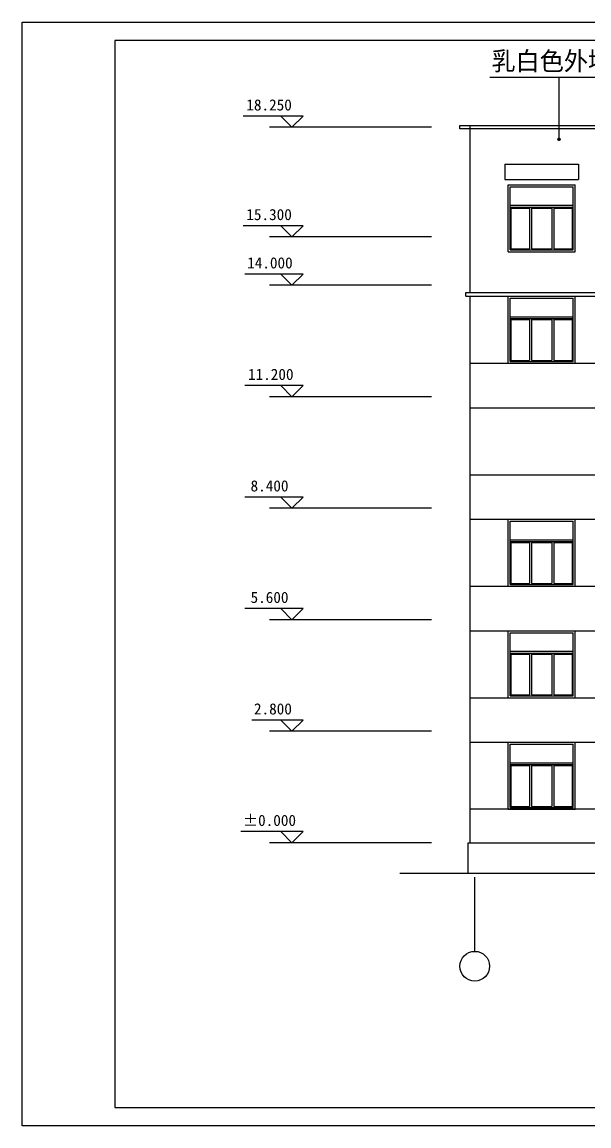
# Model space of a CAD drawing. Header units: metres. Extents: x 338339 to 1133840, y -479113 to 96125.
# Drawn here: x 478571 to 493822, y -253427 to -223727 of the extents above; entities that cross this region are included whole.
import ezdxf

# ---------------------------------------------------------------- set-up
doc = ezdxf.new("R2010")
doc.units = ezdxf.units.M
for name, color, linetype in [('AXIS', 3, 'Continuous'), ('PUB_DIM', 3, 'Continuous'), ('PUB_TEXT', 7, 'Continuous'), ('PUB_TITLE', 4, 'Continuous')]:
    doc.layers.add(name, color=color, linetype=linetype)

# ---------------------------------------------------------------- blocks, each defined once
blk = doc.blocks.new('_AXISO')
blk.add_circle((0, 0), 0.5)

msp = doc.modelspace()

# ---------------------------------------------------------------- hatches: boundary and pattern name
h = msp.add_hatch()
h.set_pattern_fill('SOLID')
h.paths.add_polyline_path([(493046.45, -226880.37, 1), (492986.45, -226880.37, 1)])

# ---------------------------------------------------------------- linework, layer by layer
for p, q in [((491157.19, -225205.58), (495436.71, -225205.58)), ((493016.45, -225205.58), (493016.45, -226910.37)), ((489586.99, -226555.92), (485229.99, -226555.92)), ((490629.99, -228325.92), (490629.99, -226511.72)), ((490629.99, -226511.72), (494469.99, -226511.72)), ((491560.49, -227546.49), (491560.49, -227965.92)), ((491560.49, -227546.49), (493539.49, -227546.49)), ((493539.49, -227546.49), (493539.49, -227965.92)), ((491560.49, -227965.92), (493539.49, -227965.92)), ((490629.99, -229505.92), (490629.99, -228325.92)), ((491649.99, -228105.92), (493449.99, -228105.92)), ((491649.99, -229905.92), (491649.99, -228105.92)), ((491699.99, -229855.92), (491699.99, -228155.92)), ((491699.99, -228155.92), (493399.99, -228155.92)), ((491799.99, -228105.92), (493299.99, -228105.92)), ((493399.99, -229855.92), (493399.99, -228155.92)), ((493449.99, -229905.92), (493449.99, -228105.92)), ((491699.99, -228655.92), (493399.99, -228655.92)), ((491699.99, -228705.92), (493399.99, -228705.92)), ((491724.99, -228730.92), (491724.99, -229830.92)), ((491724.99, -228730.92), (492224.99, -228730.92)), ((492224.99, -228730.92), (492224.99, -229830.92)), ((492274.99, -228730.92), (492824.99, -228730.92)), ((492274.99, -228730.92), (492274.99, -229830.92)), ((492824.99, -228730.92), (492824.99, -229830.92)), ((492874.99, -228730.92), (493374.99, -228730.92)), ((492874.99, -228730.92), (492874.99, -229830.92)), ((493374.99, -228730.92), (493374.99, -229830.92)), ((489586.99, -229505.92), (485229.99, -229505.92)), ((490629.99, -231005.92), (490629.99, -229505.92)), ((491699.99, -229855.92), (493399.99, -229855.92)), ((491724.99, -229830.92), (492224.99, -229830.92)), ((492274.99, -229830.92), (492824.99, -229830.92)), ((492874.99, -229830.92), (493374.99, -229830.92)), ((491649.99, -229905.92), (493449.99, -229905.92)), ((489586.99, -230805.92), (485229.99, -230805.92)), ((490509.99, -231005.92), (501499.99, -231005.92)), ((490509.99, -231105.92), (490509.99, -231005.92)), ((490629.99, -231005.92), (490629.99, -230905.92)), ((490509.99, -231105.92), (501499.99, -231105.92)), ((490629.99, -237105.92), (490629.99, -231105.92)), ((491649.99, -232905.92), (491649.99, -231105.92)), ((491649.99, -231105.92), (493449.99, -231105.92)), ((491699.99, -231155.92), (493399.99, -231155.92)), ((491699.99, -232855.92), (491699.99, -231155.92)), ((491799.99, -231105.92), (493299.99, -231105.92)), ((493399.99, -232855.92), (493399.99, -231155.92)), ((493449.99, -232905.92), (493449.99, -231105.92)), ((491699.99, -231655.92), (493399.99, -231655.92)), ((491699.99, -231705.92), (493399.99, -231705.92)), ((491724.99, -231730.92), (492224.99, -231730.92)), ((491724.99, -231730.92), (491724.99, -232830.92)), ((492224.99, -231730.92), (492224.99, -232830.92)), ((492274.99, -231730.92), (492274.99, -232830.92)), ((492274.99, -231730.92), (492824.99, -231730.92)), ((492824.99, -231730.92), (492824.99, -232830.92)), ((492874.99, -231730.92), (492874.99, -232830.92)), ((492874.99, -231730.92), (493374.99, -231730.92)), ((493374.99, -231730.92), (493374.99, -232830.92)), ((491724.99, -232830.92), (492224.99, -232830.92)), ((492274.99, -232830.92), (492824.99, -232830.92)), ((492874.99, -232830.92), (493374.99, -232830.92)), ((490629.99, -232905.92), (494349.99, -232905.92)), ((491649.99, -232905.92), (493449.99, -232905.92)), ((491699.99, -232855.92), (493399.99, -232855.92)), ((489586.99, -233805.92), (485229.99, -233805.92)), ((490629.99, -234105.92), (501499.99, -234105.92)), ((490629.99, -240105.92), (490629.99, -235785.92)), ((490629.99, -235905.92), (494349.99, -235905.92)), ((490629.99, -237470.13), (490629.99, -236545.92)), ((489586.99, -236805.92), (485229.99, -236805.92)), ((490629.99, -237105.92), (501499.99, -237105.92)), ((491649.99, -237105.92), (493449.99, -237105.92)), ((491649.99, -238905.92), (491649.99, -237105.92)), ((491699.99, -238855.92), (491699.99, -237155.92)), ((491699.99, -237155.92), (493399.99, -237155.92)), ((491799.99, -237105.92), (493299.99, -237105.92)), ((493399.99, -238855.92), (493399.99, -237155.92)), ((493449.99, -238905.92), (493449.99, -237105.92)), ((491699.99, -237655.92), (493399.99, -237655.92)), ((491699.99, -237705.92), (493399.99, -237705.92)), ((491724.99, -237730.92), (491724.99, -238830.92)), ((491724.99, -237730.92), (492224.99, -237730.92)), ((492224.99, -237730.92), (492224.99, -238830.92)), ((492274.99, -237730.92), (492824.99, -237730.92)), ((492274.99, -237730.92), (492274.99, -238830.92)), ((492824.99, -237730.92), (492824.99, -238830.92)), ((492874.99, -237730.92), (493374.99, -237730.92)), ((492874.99, -237730.92), (492874.99, -238830.92)), ((493374.99, -237730.92), (493374.99, -238830.92)), ((490629.99, -238905.92), (494349.99, -238905.92)), ((491649.99, -238905.92), (493449.99, -238905.92)), ((491699.99, -238855.92), (493399.99, -238855.92)), ((491724.99, -238830.92), (492224.99, -238830.92)), ((492274.99, -238830.92), (492824.99, -238830.92)), ((492874.99, -238830.92), (493374.99, -238830.92)), ((489586.99, -239805.92), (485229.99, -239805.92)), ((489586.99, -239805.92), (485229.99, -239805.92)), ((490629.99, -240105.92), (501499.99, -240105.92)), ((490629.99, -240105.92), (501499.99, -240105.92)), ((490629.99, -245805.92), (490629.99, -240105.92)), ((491649.99, -240105.92), (493449.99, -240105.92)), ((491649.99, -241905.92), (491649.99, -240105.92)), ((491649.99, -240105.92), (493449.99, -240105.92)), ((491699.99, -241855.92), (491699.99, -240155.92)), ((491699.99, -240155.92), (493399.99, -240155.92)), ((491699.99, -240155.92), (493399.99, -240155.92)), ((491799.99, -240105.92), (493299.99, -240105.92)), ((491799.99, -240105.92), (493299.99, -240105.92)), ((493399.99, -241855.92), (493399.99, -240155.92)), ((493449.99, -241905.92), (493449.99, -240105.92)), ((491699.99, -240655.92), (493399.99, -240655.92)), ((491699.99, -240705.92), (493399.99, -240705.92)), ((491724.99, -240730.92), (491724.99, -241830.92)), ((491724.99, -240730.92), (492224.99, -240730.92)), ((492224.99, -240730.92), (492224.99, -241830.92)), ((492274.99, -240730.92), (492824.99, -240730.92)), ((492274.99, -240730.92), (492274.99, -241830.92)), ((492824.99, -240730.92), (492824.99, -241830.92)), ((492874.99, -240730.92), (493374.99, -240730.92)), ((492874.99, -240730.92), (492874.99, -241830.92)), ((493374.99, -240730.92), (493374.99, -241830.92)), ((490629.99, -241905.92), (494349.99, -241905.92)), ((491649.99, -241905.92), (493449.99, -241905.92)), ((491699.99, -241855.92), (493399.99, -241855.92)), ((491724.99, -241830.92), (492224.99, -241830.92)), ((492274.99, -241830.92), (492824.99, -241830.92)), ((492874.99, -241830.92), (493374.99, -241830.92)), ((490629.99, -243470.13), (490629.99, -242545.92)), ((489586.99, -242805.92), (485229.99, -242805.92)), ((490629.99, -243105.92), (501299.99, -243105.92)), ((491649.99, -244905.92), (491649.99, -243105.92)), ((491649.99, -243105.92), (493449.99, -243105.92)), ((491699.99, -243155.92), (493399.99, -243155.92)), ((491699.99, -244855.92), (491699.99, -243155.92)), ((491799.99, -243105.92), (493299.99, -243105.92)), ((493399.99, -244855.92), (493399.99, -243155.92)), ((493449.99, -244905.92), (493449.99, -243105.92)), ((491699.99, -243655.92), (493399.99, -243655.92)), ((491699.99, -243705.92), (493399.99, -243705.92)), ((491724.99, -243730.92), (492224.99, -243730.92)), ((491724.99, -243730.92), (491724.99, -244830.92)), ((492224.99, -243730.92), (492224.99, -244830.92)), ((492274.99, -243730.92), (492274.99, -244830.92)), ((492274.99, -243730.92), (492824.99, -243730.92)), ((492824.99, -243730.92), (492824.99, -244830.92)), ((492874.99, -243730.92), (492874.99, -244830.92)), ((492874.99, -243730.92), (493374.99, -243730.92)), ((493374.99, -243730.92), (493374.99, -244830.92)), ((494349.99, -244905.92), (490629.99, -244905.92)), ((491649.99, -244905.92), (493449.99, -244905.92)), ((491699.99, -244855.92), (493399.99, -244855.92)), ((491724.99, -244830.92), (492224.99, -244830.92)), ((492274.99, -244830.92), (492824.99, -244830.92)), ((492874.99, -244830.92), (493374.99, -244830.92)), ((489586.99, -245805.92), (485229.99, -245805.92)), ((490569.99, -246630.92), (490569.99, -245805.92)), ((490569.99, -245805.92), (494229.99, -245805.92)), ((488738.15, -246630.92), (515266.56, -246630.92))]:
    msp.add_line(p, q)
msp.add_lwpolyline([(490349.22, -226511.72), (494645.61, -226511.72), (494645.61, -226601.16), (490349.22, -226601.16)], close=True)
msp.add_lwpolyline([(489070.16, -246630.92), (515266.56, -246630.92)])
msp.add_circle((493016.45, -226880.37), 30)
at = {"layer": 'AXIS'}
msp.add_line((490749.99, -248730.13), (490749.99, -246730.13), dxfattribs=at)
at = {"layer": 'PUB_DIM'}
for p, q in [((485829.99, -226255.92), (484521.42, -226255.92)), ((485529.99, -226255.92), (485829.99, -226555.92)), ((486129.99, -226255.92), (485529.99, -226255.92)), ((485829.99, -226555.92), (486129.99, -226255.92)), ((485829.99, -229205.92), (484521.42, -229205.92)), ((485529.99, -229205.92), (485829.99, -229505.92)), ((486129.99, -229205.92), (485529.99, -229205.92)), ((485829.99, -229505.92), (486129.99, -229205.92)), ((485829.99, -230505.92), (484567.13, -230505.92)), ((485529.99, -230505.92), (485829.99, -230805.92)), ((486129.99, -230505.92), (485529.99, -230505.92)), ((485829.99, -230805.92), (486129.99, -230505.92)), ((485829.99, -233505.92), (484567.13, -233505.92)), ((485529.99, -233505.92), (485829.99, -233805.92)), ((486129.99, -233505.92), (485529.99, -233505.92)), ((485829.99, -233805.92), (486129.99, -233505.92)), ((485829.99, -236505.92), (484567.13, -236505.92)), ((485529.99, -236505.92), (485829.99, -236805.92)), ((486129.99, -236505.92), (485529.99, -236505.92)), ((485829.99, -236805.92), (486129.99, -236505.92)), ((485829.99, -239505.92), (484567.13, -239505.92)), ((485829.99, -239505.92), (484749.99, -239505.92)), ((485529.99, -239505.92), (485829.99, -239805.92)), ((486129.99, -239505.92), (485529.99, -239505.92)), ((485529.99, -239505.92), (485829.99, -239805.92)), ((486129.99, -239505.92), (485529.99, -239505.92)), ((485829.99, -239805.92), (486129.99, -239505.92)), ((485829.99, -239805.92), (486129.99, -239505.92)), ((485829.99, -242505.92), (484749.99, -242505.92)), ((485529.99, -242505.92), (485829.99, -242805.92)), ((486129.99, -242505.92), (485529.99, -242505.92)), ((485829.99, -242805.92), (486129.99, -242505.92)), ((485829.99, -245505.92), (484452.85, -245505.92)), ((485529.99, -245505.92), (485829.99, -245805.92)), ((486129.99, -245505.92), (485529.99, -245505.92)), ((485829.99, -245805.92), (486129.99, -245505.92))]:
    msp.add_line(p, q, dxfattribs=at)
at = {"layer": 'PUB_TITLE'}
for points in [[(478571.19, -253427.17), (478571.19, -223727.17), (520571.19, -223727.17), (520571.19, -253427.17)], [(481071.19, -252927.17), (520071.19, -252927.17), (520071.19, -224227.17), (481071.19, -224227.17)]]:
    msp.add_lwpolyline(points, close=True, dxfattribs=at)

# ---------------------------------------------------------------- block references
at = {"layer": 'AXIS', "xscale": 800, "yscale": 800, "zscale": 800}
msp.add_blockref('_AXISO', (490749.99, -249130.13), dxfattribs=at)

# ---------------------------------------------------------------- texts
at = {"layer": 'PUB_DIM'}
for s, p in [('18.250', (484604.28, -226105.92)), ('15.300', (484604.28, -229055.92)), ('14.000', (484627.13, -230355.92)), ('11.200', (484649.99, -233355.92)), ('8.400', (484718.56, -236355.92)), ('5.600', (484718.56, -239355.92)), ('2.800', (484809.99, -242355.92)), ('%%p0.000', (484512.85, -245355.92))]:
    msp.add_text(s, height=300, dxfattribs=at).set_placement(p)
at = {"layer": 'PUB_TEXT'}
msp.add_text('乳白色外墙涂料', height=500, dxfattribs=at).set_placement((491198.19, -225026.98))

doc.saveas('drawing.dxf')
